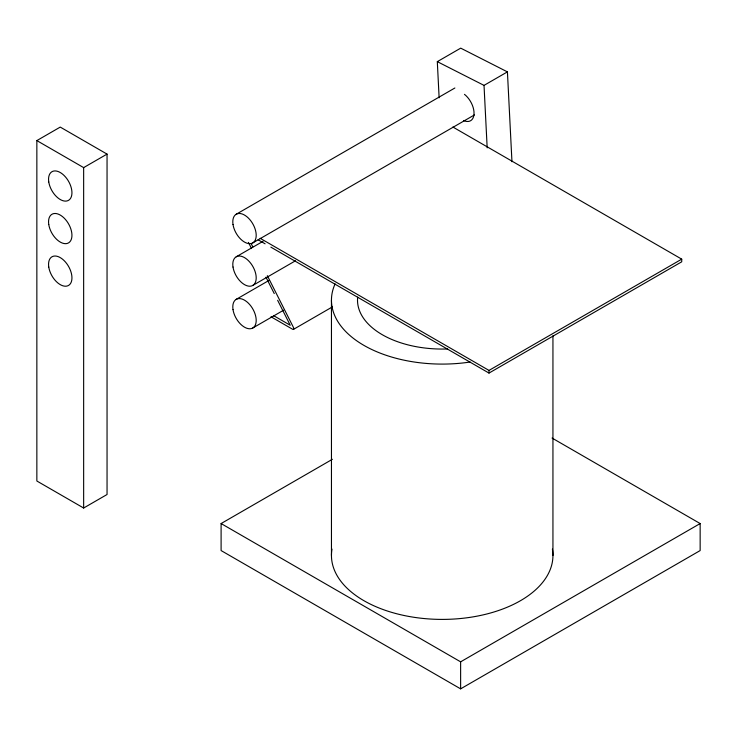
<?xml version="1.0" encoding="UTF-8"?>
<svg xmlns="http://www.w3.org/2000/svg" width="737" height="737" viewBox="0 0 737 737"><rect width="100%" height="100%" fill="white"/><g stroke="black" fill="none" stroke-linecap="round" stroke-linejoin="round"><path stroke-width="1.11" d="M36.85 140.592L60.25 127.086L107.049 154.107L107.049 494.509L83.65 508.023L36.85 481.003L36.85 140.592L83.65 167.612L107.049 154.107M439.132 97.809L437.308 61.65L460.708 48.145L507.424 71.876L511.957 161.725M236.227 214.237L454.876 87.998M437.308 61.65L484.025 85.381L507.424 71.876M252.773 242.897L474.407 114.935M236.227 256.789L263.063 241.294M252.773 285.449L295.509 260.769M236.227 299.342L269.023 280.401M252.773 328.002L283.579 310.213M293.473 329.375L332.387 306.905M552.059 438.054L700.15 523.556L700.15 550.567L460.625 688.855L221.1 550.567L221.1 523.556L332.415 459.28M260.161 238.3L488.999 370.416L681.725 259.148L681.725 261.81L488.999 373.079L270.857 247.135M221.1 523.556L460.625 661.835L700.15 523.556M452.887 127.031L681.725 259.148M258.134 239.792L265.108 243.818M273.482 315.565L290.221 325.229L277.646 300.3M270.995 316.781L292.663 329.292A1.631 0.94 60 0 0 293.704 329.135A1.631 0.94 60 0 0 293.547 327.633L267.338 275.675M251.381 244.039L252.828 246.913M248.433 242.399L251.529 248.535M265.974 277.167L274.265 293.593M484.025 85.381L487.175 147.842M552.943 335.805L552.943 555.468M488.999 370.416L488.999 373.079M460.625 661.835L460.625 688.855M331.457 300.162L331.457 555.468M83.65 167.612L83.65 508.023M552.391 549.083A110.743 63.935 0 0 1 442.2 619.402A110.743 63.935 0 0 1 332.009 549.083M470.132 362.024A110.743 63.935 0 0 1 335.095 283.902M447.672 348.951A84.681 48.891 0 0 1 357.675 297.122M464.476 94.345A16.564 9.563 60 0 1 474.029 113.655A16.564 9.563 60 0 1 463.601 120.564M48.762 267.043A16.546 9.553 60 0 0 67.915 285.753A16.546 9.553 60 0 0 64.073 260.557A16.546 9.553 60 0 0 48.762 267.043M48.762 224.49A16.546 9.553 60 0 0 67.915 243.201A16.546 9.553 60 0 0 64.073 218.014A16.546 9.553 60 0 0 48.762 224.49M48.762 181.938A16.546 9.553 60 0 0 67.915 200.648A16.546 9.553 60 0 0 64.073 175.461A16.546 9.553 60 0 0 48.762 181.938M233.012 224.49A16.546 9.553 60 0 0 252.165 243.201A16.546 9.553 60 0 0 248.323 218.005A16.546 9.553 60 0 0 233.012 224.49M233.012 267.043A16.546 9.553 60 0 0 252.165 285.753A16.546 9.553 60 0 0 248.323 260.557A16.546 9.553 60 0 0 233.012 267.043M233.012 309.595A16.546 9.553 60 0 0 252.165 328.306A16.546 9.553 60 0 0 248.323 303.11A16.546 9.553 60 0 0 233.012 309.595"/></g></svg>
